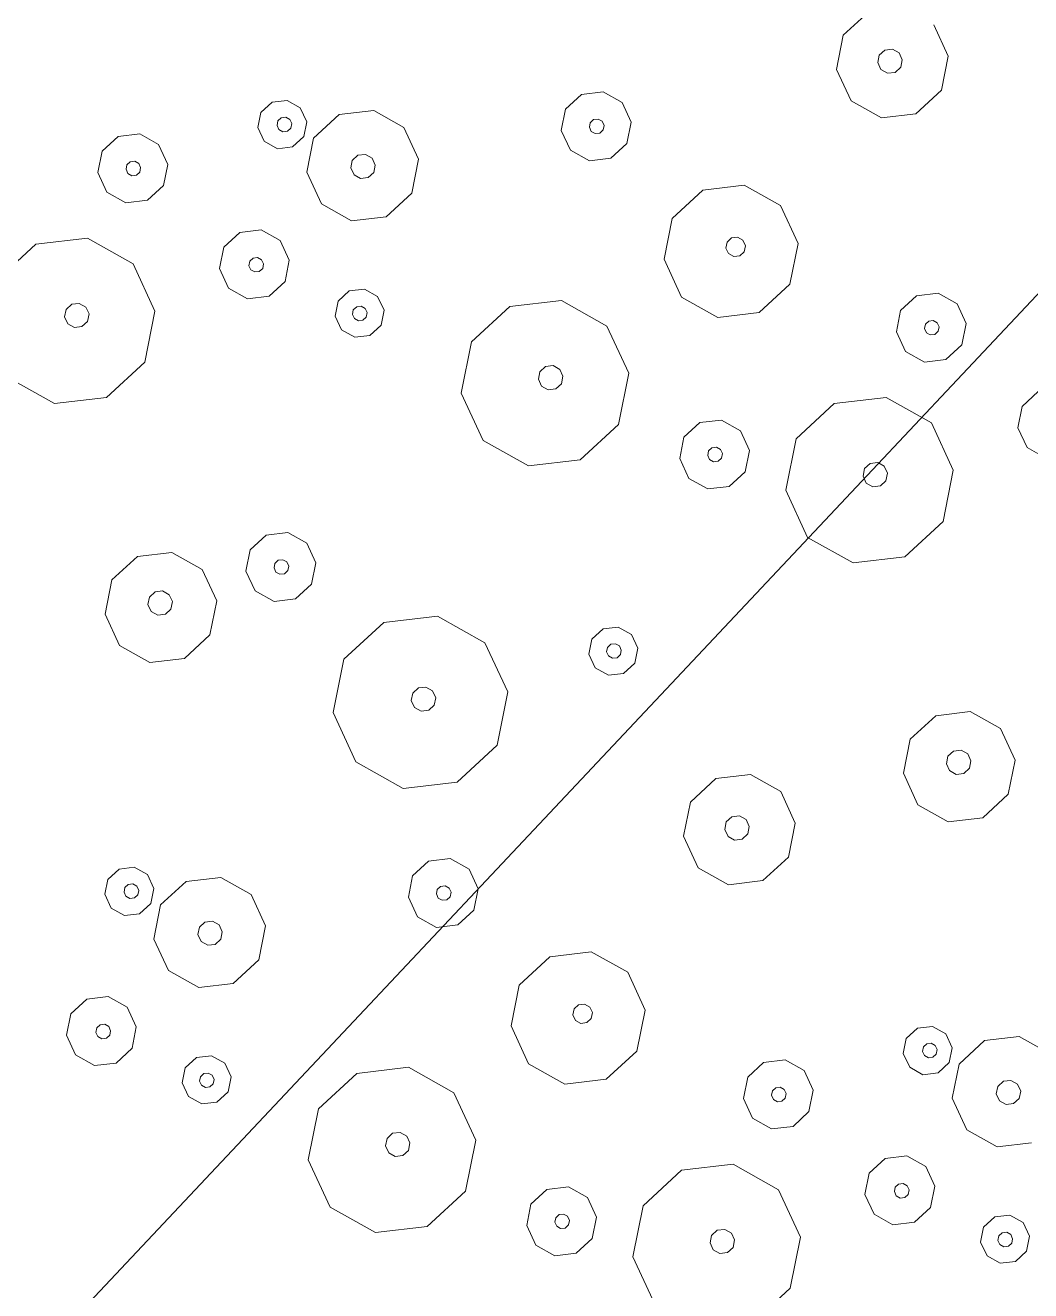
# Model space of a CAD drawing. Header units: metres. Extents: x -2858 to 512, y -1995 to 1252.
# Drawn here: x -462.668 to -460.378, y -185.131 to -182.249 of the extents above; entities that cross this region are included whole.
import ezdxf

# ---------------------------------------------------------------- set-up
doc = ezdxf.new("R2010")
doc.units = ezdxf.units.M
doc.layers.add('Calque commun', color=7, linetype='Continuous')

# ---------------------------------------------------------------- blocks, each defined once
blk = doc.blocks.new('pattern')
at = {"layer": 'Calque commun', "color": 54, "linetype": 'Continuous', "lineweight": 9}
for p, q in [((92.4497, 107.1665), (92.4635, 107.1983)), ((92.4635, 107.1983), (92.4933, 107.2159)), ((92.4933, 107.2159), (92.5278, 107.2126)), ((92.5278, 107.2126), (92.5537, 107.1897)), ((92.4573, 107.1327), (92.4497, 107.1665)), ((92.4892, 107.1638), (92.4933, 107.1733)), ((92.4933, 107.1733), (92.5023, 107.1786)), ((92.5023, 107.1786), (92.5126, 107.1776)), ((92.5126, 107.1776), (92.5204, 107.1707)), ((92.5204, 107.1707), (92.5226, 107.1606)), ((92.5537, 107.1897), (92.5612, 107.1559)), ((92.4914, 107.1536), (92.4892, 107.1638)), ((92.4992, 107.1468), (92.4914, 107.1536)), ((92.5096, 107.1458), (92.4992, 107.1468)), ((92.5185, 107.151), (92.5096, 107.1458)), ((92.5226, 107.1606), (92.5185, 107.151)), ((92.5612, 107.1559), (92.5475, 107.1241)), ((92.4832, 107.1098), (92.4573, 107.1327)), ((92.5177, 107.1065), (92.4832, 107.1098)), ((92.5475, 107.1241), (92.5177, 107.1065)), ((92.3017, 107.0599), (92.3609, 107.0076)), ((92.3609, 107.0076), (92.3782, 106.9304)), ((92.2235, 106.947), (92.2304, 106.9628)), ((92.2304, 106.9628), (92.2453, 106.9716)), ((92.2453, 106.9716), (92.2626, 106.97)), ((92.2626, 106.97), (92.2755, 106.9585)), ((92.5225, 106.9616), (92.5651, 106.9867)), ((92.5651, 106.9867), (92.6143, 106.982)), ((92.6143, 106.982), (92.6514, 106.9493)), ((92.1405, 106.8774), (92.1233, 106.9546)), ((92.2273, 106.9301), (92.2235, 106.947)), ((92.2793, 106.9416), (92.2724, 106.9258)), ((92.2755, 106.9585), (92.2793, 106.9416)), ((92.5028, 106.9162), (92.5225, 106.9616)), ((92.6514, 106.9493), (92.6621, 106.901)), ((92.2403, 106.9186), (92.2273, 106.9301)), ((92.2575, 106.917), (92.2403, 106.9186)), ((92.2724, 106.9258), (92.2575, 106.917)), ((92.3782, 106.9304), (92.3467, 106.8578)), ((92.5136, 106.868), (92.5028, 106.9162)), ((92.5637, 106.914), (92.5679, 106.9235)), ((92.566, 106.9039), (92.5637, 106.914)), ((92.5679, 106.9235), (92.5768, 106.9288)), ((92.5768, 106.9288), (92.5871, 106.9278)), ((92.5871, 106.9278), (92.5949, 106.921)), ((92.5972, 106.9108), (92.593, 106.9013)), ((92.5949, 106.921), (92.5972, 106.9108)), ((92.1998, 106.8251), (92.1405, 106.8774)), ((92.5738, 106.897), (92.566, 106.9039)), ((92.5841, 106.896), (92.5738, 106.897)), ((92.593, 106.9013), (92.5841, 106.896)), ((92.6621, 106.901), (92.6424, 106.8557)), ((92.3467, 106.8578), (92.2786, 106.8176)), ((92.5506, 106.8352), (92.5136, 106.868)), ((92.6424, 106.8557), (92.5999, 106.8305)), ((92.8129, 106.8108), (92.9151, 106.8711)), ((92.9151, 106.8711), (93.0332, 106.8599)), ((92.2786, 106.8176), (92.1998, 106.8251)), ((92.5999, 106.8305), (92.5506, 106.8352)), ((92.2611, 106.7807), (92.2909, 106.7983)), ((92.2909, 106.7983), (92.3254, 106.7951)), ((92.3254, 106.7951), (92.3513, 106.7721)), ((92.7657, 106.7019), (92.8129, 106.8108)), ((92.2473, 106.749), (92.2611, 106.7807)), ((92.2871, 106.7581), (92.2961, 106.7634)), ((92.2961, 106.7634), (92.3064, 106.7624)), ((92.3064, 106.7624), (92.3142, 106.7556)), ((92.3513, 106.7721), (92.3588, 106.7384)), ((92.2549, 106.7152), (92.2473, 106.749)), ((92.283, 106.7486), (92.2871, 106.7581)), ((92.2852, 106.7385), (92.283, 106.7486)), ((92.293, 106.7316), (92.2852, 106.7385)), ((92.3123, 106.7359), (92.3034, 106.7306)), ((92.3164, 106.7454), (92.3123, 106.7359)), ((92.3142, 106.7556), (92.3164, 106.7454)), ((92.3588, 106.7384), (92.3451, 106.7066)), ((92.2808, 106.6923), (92.2549, 106.7152)), ((92.3034, 106.7306), (92.293, 106.7316)), ((92.3451, 106.7066), (92.3153, 106.689)), ((92.911, 106.6877), (92.9178, 106.7036)), ((92.9178, 106.7036), (92.9327, 106.7124)), ((92.9327, 106.7124), (92.95, 106.7107)), ((92.95, 106.7107), (92.963, 106.6993)), ((92.3153, 106.689), (92.2808, 106.6923)), ((92.7915, 106.5861), (92.7657, 106.7019)), ((92.9147, 106.6708), (92.911, 106.6877)), ((92.9667, 106.6824), (92.9598, 106.6665)), ((92.963, 106.6993), (92.9667, 106.6824)), ((92.9277, 106.6594), (92.9147, 106.6708)), ((92.9449, 106.6577), (92.9277, 106.6594)), ((92.9598, 106.6665), (92.9449, 106.6577)), ((93.1479, 106.6655), (93.1007, 106.5566)), ((92.5444, 106.6097), (92.587, 106.6349)), ((92.587, 106.6349), (92.6362, 106.6302)), ((92.6362, 106.6302), (92.6733, 106.5975)), ((92.5248, 106.5644), (92.5444, 106.6097)), ((92.6733, 106.5975), (92.684, 106.5492)), ((92.5355, 106.5161), (92.5248, 106.5644)), ((92.587, 106.5592), (92.5911, 106.5688)), ((92.5892, 106.5491), (92.587, 106.5592)), ((92.5911, 106.5688), (92.6, 106.5741)), ((92.6, 106.5741), (92.6104, 106.5731)), ((92.6104, 106.5731), (92.6181, 106.5662)), ((92.6181, 106.5662), (92.6204, 106.5561)), ((92.8804, 106.5076), (92.7915, 106.5861)), ((92.597, 106.5422), (92.5892, 106.5491)), ((92.6073, 106.5413), (92.597, 106.5422)), ((92.6163, 106.5465), (92.6073, 106.5413)), ((92.6204, 106.5561), (92.6163, 106.5465)), ((92.684, 106.5492), (92.6644, 106.5038)), ((93.1007, 106.5566), (92.9986, 106.4963)), ((92.5726, 106.4834), (92.5355, 106.5161)), ((92.6644, 106.5038), (92.6218, 106.4787)), ((92.9986, 106.4963), (92.8804, 106.5076)), ((91.6776, 106.4507), (91.7457, 106.4909)), ((91.7457, 106.4909), (91.8245, 106.4834)), ((91.8245, 106.4834), (91.8838, 106.4311)), ((92.6218, 106.4787), (92.5726, 106.4834)), ((91.6461, 106.3782), (91.6776, 106.4507)), ((93.0887, 106.4348), (93.1313, 106.4599)), ((93.1313, 106.4599), (93.1805, 106.4552)), ((93.1805, 106.4552), (93.2176, 106.4225)), ((91.8838, 106.4311), (91.901, 106.3539)), ((93.0691, 106.3894), (93.0887, 106.4348)), ((93.2176, 106.4225), (93.2283, 106.3742)), ((93.0798, 106.3411), (93.0691, 106.3894)), ((93.1313, 106.3843), (93.1354, 106.3938)), ((93.1354, 106.3938), (93.1443, 106.3991)), ((93.1443, 106.3991), (93.1547, 106.3981)), ((93.1547, 106.3981), (93.1625, 106.3912)), ((93.1625, 106.3912), (93.1647, 106.3811)), ((91.6633, 106.3009), (91.6461, 106.3782)), ((91.7391, 106.3608), (91.746, 106.3767)), ((91.7429, 106.3439), (91.7391, 106.3608)), ((91.746, 106.3767), (91.7609, 106.3855)), ((91.7609, 106.3855), (91.7781, 106.3838)), ((91.7781, 106.3838), (91.7911, 106.3724)), ((91.7911, 106.3724), (91.7949, 106.3555)), ((93.1335, 106.3741), (93.1313, 106.3843)), ((93.1413, 106.3673), (93.1335, 106.3741)), ((93.1516, 106.3663), (93.1413, 106.3673)), ((93.1606, 106.3716), (93.1516, 106.3663)), ((93.1647, 106.3811), (93.1606, 106.3716)), ((93.2283, 106.3742), (93.2087, 106.3289)), ((91.7559, 106.3324), (91.7429, 106.3439)), ((91.7731, 106.3308), (91.7559, 106.3324)), ((91.788, 106.3396), (91.7731, 106.3308)), ((91.7949, 106.3555), (91.788, 106.3396)), ((91.901, 106.3539), (91.8695, 106.2813)), ((93.1169, 106.3084), (93.0798, 106.3411)), ((93.2087, 106.3289), (93.1661, 106.3037)), ((91.7226, 106.2486), (91.6633, 106.3009)), ((93.1661, 106.3037), (93.1169, 106.3084)), ((91.8695, 106.2813), (91.8014, 106.2411)), ((91.8014, 106.2411), (91.7226, 106.2486)), ((92.6638, 106.2028), (92.7455, 106.251)), ((92.7455, 106.251), (92.84, 106.242)), ((92.1182, 106.1732), (92.1863, 106.2134)), ((92.1863, 106.2134), (92.265, 106.2059)), ((92.84, 106.242), (92.9112, 106.1792)), ((92.265, 106.2059), (92.3243, 106.1535)), ((92.626, 106.1157), (92.6638, 106.2028)), ((92.0867, 106.1006), (92.1182, 106.1732)), ((92.9112, 106.1792), (92.9319, 106.0866)), ((93.1413, 106.1128), (93.2435, 106.1732)), ((93.2435, 106.1732), (93.3616, 106.1619)), ((93.3616, 106.1619), (93.4506, 106.0834)), ((92.3243, 106.1535), (92.3415, 106.0763)), ((92.1039, 106.0234), (92.0867, 106.1006)), ((92.1871, 106.0847), (92.194, 106.1006)), ((92.194, 106.1006), (92.2089, 106.1094)), ((92.2089, 106.1094), (92.2261, 106.1078)), ((92.2261, 106.1078), (92.2391, 106.0963)), ((92.6467, 106.023), (92.626, 106.1157)), ((92.7423, 106.1043), (92.7478, 106.117)), ((92.7453, 106.0908), (92.7423, 106.1043)), ((92.7478, 106.117), (92.7597, 106.1241)), ((92.7597, 106.1241), (92.7735, 106.1227)), ((92.7735, 106.1227), (92.7839, 106.1136)), ((92.7869, 106.1001), (92.7814, 106.0874)), ((92.7839, 106.1136), (92.7869, 106.1001)), ((93.0941, 106.004), (93.1413, 106.1128)), ((92.1909, 106.0678), (92.1871, 106.0847)), ((92.2429, 106.0794), (92.236, 106.0635)), ((92.2391, 106.0963), (92.2429, 106.0794)), ((92.3415, 106.0763), (92.3101, 106.0037)), ((92.7557, 106.0816), (92.7453, 106.0908)), ((92.7694, 106.0803), (92.7557, 106.0816)), ((92.7814, 106.0874), (92.7694, 106.0803)), ((92.9319, 106.0866), (92.8941, 105.9995)), ((93.4506, 106.0834), (93.4764, 105.9676)), ((91.1182, 106.0441), (91.1289, 105.9958)), ((92.2039, 106.0564), (92.1909, 106.0678)), ((92.2211, 106.0547), (92.2039, 106.0564)), ((92.236, 106.0635), (92.2211, 106.0547)), ((92.1632, 105.971), (92.1039, 106.0234)), ((92.7178, 105.9602), (92.6467, 106.023)), ((93.2463, 106.0056), (93.2612, 106.0144)), ((93.2612, 106.0144), (93.2784, 106.0128)), ((93.2784, 106.0128), (93.2914, 106.0013)), ((91.1289, 105.9958), (91.1093, 105.9505)), ((92.3101, 106.0037), (92.242, 105.9635)), ((92.8941, 105.9995), (92.8123, 105.9512)), ((93.1199, 105.8882), (93.0941, 106.004)), ((93.2394, 105.9898), (93.2463, 106.0056)), ((93.2432, 105.9729), (93.2394, 105.9898)), ((93.2952, 105.9845), (93.2883, 105.9686)), ((93.2914, 106.0013), (93.2952, 105.9845)), ((91.2797, 105.9056), (91.3819, 105.9659)), ((91.3819, 105.9659), (91.5, 105.9547)), ((91.5, 105.9547), (91.589, 105.8761)), ((92.242, 105.9635), (92.1632, 105.971)), ((92.8123, 105.9512), (92.7178, 105.9602)), ((93.2561, 105.9614), (93.2432, 105.9729)), ((93.2734, 105.9598), (93.2561, 105.9614)), ((93.2883, 105.9686), (93.2734, 105.9598)), ((93.4764, 105.9676), (93.4292, 105.8587)), ((91.0667, 105.9253), (91.0175, 105.93)), ((91.1093, 105.9505), (91.0667, 105.9253)), ((91.2325, 105.7967), (91.2797, 105.9056)), ((91.589, 105.8761), (91.6148, 105.7603)), ((93.2089, 105.8096), (93.1199, 105.8882)), ((93.4292, 105.8587), (93.327, 105.7984)), ((91.2583, 105.6809), (91.2325, 105.7967)), ((91.3778, 105.7825), (91.3847, 105.7984)), ((91.3815, 105.7656), (91.3778, 105.7825)), ((91.3847, 105.7984), (91.3996, 105.8072)), ((91.3996, 105.8072), (91.4168, 105.8055)), ((91.4168, 105.8055), (91.4298, 105.7941)), ((91.4298, 105.7941), (91.4335, 105.7772)), ((93.327, 105.7984), (93.2089, 105.8096)), ((91.3945, 105.7542), (91.3815, 105.7656)), ((91.4117, 105.7525), (91.3945, 105.7542)), ((91.4267, 105.7613), (91.4117, 105.7525)), ((91.4335, 105.7772), (91.4267, 105.7613)), ((91.6148, 105.7603), (91.5676, 105.6514)), ((92.7117, 105.7355), (92.7543, 105.7606)), ((92.7543, 105.7606), (92.8035, 105.7559)), ((92.8035, 105.7559), (92.8405, 105.7232)), ((91.0112, 105.7045), (91.0538, 105.7297)), ((91.0538, 105.7297), (91.103, 105.725)), ((91.103, 105.725), (91.1401, 105.6923)), ((92.692, 105.6901), (92.7117, 105.7355)), ((90.9916, 105.6592), (91.0112, 105.7045)), ((92.7583, 105.6945), (92.7673, 105.6998)), ((92.7673, 105.6998), (92.7776, 105.6988)), ((92.7776, 105.6988), (92.7854, 105.6919)), ((92.8405, 105.7232), (92.8513, 105.6749)), ((91.0579, 105.6636), (91.0668, 105.6689)), ((91.0668, 105.6689), (91.0772, 105.6679)), ((91.0772, 105.6679), (91.085, 105.661)), ((91.1401, 105.6923), (91.1509, 105.644)), ((91.3473, 105.6024), (91.2583, 105.6809)), ((92.7028, 105.6419), (92.692, 105.6901)), ((92.7542, 105.685), (92.7583, 105.6945)), ((92.7565, 105.6749), (92.7542, 105.685)), ((92.7643, 105.668), (92.7565, 105.6749)), ((92.7746, 105.667), (92.7643, 105.668)), ((92.7835, 105.6723), (92.7746, 105.667)), ((92.7877, 105.6818), (92.7835, 105.6723)), ((92.7854, 105.6919), (92.7877, 105.6818)), ((92.8513, 105.6749), (92.8316, 105.6296)), ((91.0023, 105.6109), (90.9916, 105.6592)), ((91.0538, 105.6541), (91.0579, 105.6636)), ((91.056, 105.6439), (91.0538, 105.6541)), ((91.0638, 105.6371), (91.056, 105.6439)), ((91.0742, 105.6361), (91.0638, 105.6371)), ((91.0831, 105.6413), (91.0742, 105.6361)), ((91.0872, 105.6509), (91.0831, 105.6413)), ((91.085, 105.661), (91.0872, 105.6509)), ((91.1509, 105.644), (91.1312, 105.5986)), ((91.5676, 105.6514), (91.4654, 105.5911)), ((92.0472, 105.6089), (92.0609, 105.6406)), ((92.0609, 105.6406), (92.0907, 105.6582)), ((92.0907, 105.6582), (92.1252, 105.6549)), ((92.1252, 105.6549), (92.1511, 105.632)), ((92.7398, 105.6091), (92.7028, 105.6419)), ((91.0394, 105.5782), (91.0023, 105.6109)), ((92.0547, 105.5751), (92.0472, 105.6089)), ((92.0849, 105.606), (92.0891, 105.6156)), ((92.0891, 105.6156), (92.098, 105.6208)), ((92.098, 105.6208), (92.1084, 105.6199)), ((92.1084, 105.6199), (92.1161, 105.613)), ((92.1161, 105.613), (92.1184, 105.6028)), ((92.1511, 105.632), (92.1587, 105.5983)), ((92.7891, 105.6044), (92.7398, 105.6091)), ((92.8316, 105.6296), (92.7891, 105.6044)), ((93.406, 105.6019), (93.4358, 105.6195)), ((93.4358, 105.6195), (93.4703, 105.6162)), ((93.4703, 105.6162), (93.4962, 105.5933)), ((91.1312, 105.5986), (91.0886, 105.5735)), ((91.4654, 105.5911), (91.3473, 105.6024)), ((92.0872, 105.5959), (92.0849, 105.606)), ((92.095, 105.589), (92.0872, 105.5959)), ((92.1053, 105.588), (92.095, 105.589)), ((92.1143, 105.5933), (92.1053, 105.588)), ((92.1184, 105.6028), (92.1143, 105.5933)), ((92.1587, 105.5983), (92.1449, 105.5665)), ((93.3922, 105.5702), (93.406, 105.6019)), ((93.4358, 105.5769), (93.4447, 105.5822)), ((93.4447, 105.5822), (93.4551, 105.5812)), ((93.4551, 105.5812), (93.4629, 105.5743)), ((93.4962, 105.5933), (93.5037, 105.5595)), ((91.0886, 105.5735), (91.0394, 105.5782)), ((91.5556, 105.5296), (91.5981, 105.5547)), ((91.5981, 105.5547), (91.6474, 105.55)), ((92.0806, 105.5522), (92.0547, 105.5751)), ((92.1151, 105.5489), (92.0806, 105.5522)), ((92.1449, 105.5665), (92.1151, 105.5489)), ((93.3998, 105.5364), (93.3922, 105.5702)), ((93.4317, 105.5674), (93.4358, 105.5769)), ((93.4339, 105.5573), (93.4317, 105.5674)), ((93.4417, 105.5504), (93.4339, 105.5573)), ((93.461, 105.5547), (93.452, 105.5494)), ((93.4651, 105.5642), (93.461, 105.5547)), ((93.4629, 105.5743), (93.4651, 105.5642)), ((93.5037, 105.5595), (93.49, 105.5278)), ((91.5359, 105.4842), (91.5556, 105.5296)), ((91.6474, 105.55), (91.6844, 105.5173)), ((92.3326, 105.4863), (92.4391, 105.5491)), ((92.4391, 105.5491), (92.5621, 105.5374)), ((92.5621, 105.5374), (92.6548, 105.4556)), ((93.4257, 105.5135), (93.3998, 105.5364)), ((93.452, 105.5494), (93.4417, 105.5504)), ((93.49, 105.5278), (93.4602, 105.5102)), ((91.6022, 105.4886), (91.6112, 105.4939)), ((91.6112, 105.4939), (91.6215, 105.4929)), ((91.6215, 105.4929), (91.6293, 105.486)), ((91.6844, 105.5173), (91.6952, 105.469)), ((93.4602, 105.5102), (93.4257, 105.5135)), ((91.5466, 105.436), (91.5359, 105.4842)), ((91.5981, 105.4791), (91.6022, 105.4886)), ((91.6003, 105.469), (91.5981, 105.4791)), ((91.6081, 105.4621), (91.6003, 105.469)), ((91.6274, 105.4664), (91.6185, 105.4611)), ((91.6315, 105.4759), (91.6274, 105.4664)), ((91.6293, 105.486), (91.6315, 105.4759)), ((91.6952, 105.469), (91.6755, 105.4237)), ((92.2835, 105.3729), (92.3326, 105.4863)), ((93.0973, 105.4309), (93.1654, 105.4711)), ((93.1654, 105.4711), (93.2441, 105.4636)), ((91.5837, 105.4032), (91.5466, 105.436)), ((91.6185, 105.4611), (91.6081, 105.4621)), ((92.6548, 105.4556), (92.6817, 105.335)), ((93.2441, 105.4636), (93.3035, 105.4112)), ((91.6755, 105.4237), (91.6329, 105.3985)), ((93.0658, 105.3583), (93.0973, 105.4309)), ((93.3035, 105.4112), (93.3206, 105.334)), ((91.6329, 105.3985), (91.5837, 105.4032)), ((92.4516, 105.373), (92.4665, 105.3818)), ((92.4665, 105.3818), (92.4837, 105.3802)), ((92.4837, 105.3802), (92.4967, 105.3687)), ((93.465, 105.3652), (93.5076, 105.3904)), ((93.5076, 105.3904), (93.5568, 105.3857)), ((93.5568, 105.3857), (93.5939, 105.3529)), ((92.3103, 105.2522), (92.2835, 105.3729)), ((92.4447, 105.3572), (92.4516, 105.373)), ((92.4484, 105.3403), (92.4447, 105.3572)), ((92.5004, 105.3518), (92.4936, 105.336)), ((92.4967, 105.3687), (92.5004, 105.3518)), ((93.083, 105.2811), (93.0658, 105.3583)), ((93.166, 105.3506), (93.1729, 105.3665)), ((93.1698, 105.3337), (93.166, 105.3506)), ((93.1729, 105.3665), (93.1878, 105.3753)), ((93.1878, 105.3753), (93.205, 105.3736)), ((93.205, 105.3736), (93.218, 105.3622)), ((93.218, 105.3622), (93.2218, 105.3453)), ((93.4453, 105.3199), (93.465, 105.3652)), ((93.5939, 105.3529), (93.6046, 105.3047)), ((91.1306, 105.2976), (91.2124, 105.3458)), ((91.2124, 105.3458), (91.3069, 105.3368)), ((91.3069, 105.3368), (91.378, 105.274)), ((92.4614, 105.3288), (92.4484, 105.3403)), ((92.4787, 105.3272), (92.4614, 105.3288)), ((92.4936, 105.336), (92.4787, 105.3272)), ((92.6817, 105.335), (92.6325, 105.2215)), ((93.1828, 105.3223), (93.1698, 105.3337)), ((93.2, 105.3206), (93.1828, 105.3223)), ((93.2149, 105.3294), (93.2, 105.3206)), ((93.2218, 105.3453), (93.2149, 105.3294)), ((93.3206, 105.334), (93.2892, 105.2614)), ((93.5062, 105.3177), (93.5104, 105.3272)), ((93.5104, 105.3272), (93.5193, 105.3325)), ((93.5193, 105.3325), (93.5296, 105.3315)), ((93.5296, 105.3315), (93.5374, 105.3246)), ((93.5374, 105.3246), (93.5397, 105.3145)), ((90.585, 105.268), (90.6531, 105.3082)), ((90.6531, 105.3082), (90.7319, 105.3007)), ((90.7319, 105.3007), (90.7912, 105.2483)), ((91.0929, 105.2105), (91.1306, 105.2976)), ((93.4561, 105.2716), (93.4453, 105.3199)), ((93.5085, 105.3075), (93.5062, 105.3177)), ((93.5163, 105.3007), (93.5085, 105.3075)), ((93.5266, 105.2997), (93.5163, 105.3007)), ((93.5355, 105.3049), (93.5266, 105.2997)), ((93.5397, 105.3145), (93.5355, 105.3049)), ((93.6046, 105.3047), (93.5849, 105.2593)), ((90.5535, 105.1954), (90.585, 105.268)), ((91.378, 105.274), (91.3987, 105.1814)), ((91.6082, 105.2076), (91.7103, 105.268)), ((91.7103, 105.268), (91.8285, 105.2567)), ((93.1423, 105.2287), (93.083, 105.2811)), ((93.4931, 105.2389), (93.4561, 105.2716)), ((90.7912, 105.2483), (90.8084, 105.1711)), ((91.8285, 105.2567), (91.9174, 105.1782)), ((92.403, 105.1704), (92.3103, 105.2522)), ((93.2892, 105.2614), (93.2211, 105.2212)), ((93.5424, 105.2342), (93.4931, 105.2389)), ((93.5849, 105.2593), (93.5424, 105.2342)), ((91.1135, 105.1178), (91.0929, 105.2105)), ((91.2091, 105.1991), (91.2146, 105.2118)), ((91.2146, 105.2118), (91.2265, 105.2189)), ((91.2265, 105.2189), (91.2403, 105.2175)), ((91.2403, 105.2175), (91.2507, 105.2084)), ((91.2507, 105.2084), (91.2537, 105.1949)), ((91.561, 105.0988), (91.6082, 105.2076)), ((92.6325, 105.2215), (92.5261, 105.1587)), ((93.2211, 105.2212), (93.1423, 105.2287)), ((90.6539, 105.1795), (90.6608, 105.1954)), ((90.6577, 105.1626), (90.6539, 105.1795)), ((90.6608, 105.1954), (90.6757, 105.2042)), ((90.6757, 105.2042), (90.693, 105.2026)), ((90.693, 105.2026), (90.7059, 105.1911)), ((90.7059, 105.1911), (90.7097, 105.1742)), ((91.2121, 105.1856), (91.2091, 105.1991)), ((91.2225, 105.1764), (91.2121, 105.1856)), ((91.2363, 105.1751), (91.2225, 105.1764)), ((91.2482, 105.1822), (91.2363, 105.1751)), ((91.2537, 105.1949), (91.2482, 105.1822)), ((91.3987, 105.1814), (91.3609, 105.0943)), ((91.9174, 105.1782), (91.9432, 105.0624)), ((93.1898, 105.1526), (93.2036, 105.1844)), ((93.2036, 105.1844), (93.2334, 105.202)), ((93.2334, 105.202), (93.2679, 105.1987)), ((93.2679, 105.1987), (93.2938, 105.1758)), ((90.6707, 105.1512), (90.6577, 105.1626)), ((90.6879, 105.1496), (90.6707, 105.1512)), ((90.7028, 105.1583), (90.6879, 105.1496)), ((90.7097, 105.1742), (90.7028, 105.1583)), ((90.8084, 105.1711), (90.7769, 105.0985)), ((92.5261, 105.1587), (92.403, 105.1704)), ((93.1974, 105.1189), (93.1898, 105.1526)), ((93.2255, 105.1523), (93.2296, 105.1618)), ((93.2277, 105.1421), (93.2255, 105.1523)), ((93.2296, 105.1618), (93.2386, 105.1671)), ((93.2386, 105.1671), (93.2489, 105.1661)), ((93.2489, 105.1661), (93.2567, 105.1592)), ((93.2589, 105.1491), (93.2548, 105.1395)), ((93.2567, 105.1592), (93.2589, 105.1491)), ((93.2938, 105.1758), (93.3013, 105.142)), ((93.2233, 105.0959), (93.1974, 105.1189)), ((93.2355, 105.1353), (93.2277, 105.1421)), ((93.2459, 105.1343), (93.2355, 105.1353)), ((93.2548, 105.1395), (93.2459, 105.1343)), ((93.3013, 105.142), (93.2876, 105.1103)), ((90.7769, 105.0985), (90.7088, 105.0583)), ((91.1847, 105.055), (91.1135, 105.1178)), ((91.3609, 105.0943), (91.2792, 105.046)), ((91.5868, 104.983), (91.561, 105.0988)), ((91.7062, 105.0846), (91.7131, 105.1004)), ((91.7131, 105.1004), (91.728, 105.1092)), ((91.728, 105.1092), (91.7453, 105.1076)), ((91.7453, 105.1076), (91.7582, 105.0962)), ((91.7582, 105.0962), (91.762, 105.0793)), ((93.2578, 105.0927), (93.2233, 105.0959)), ((93.2876, 105.1103), (93.2578, 105.0927)), ((90.7088, 105.0583), (90.63, 105.0658)), ((91.71, 105.0677), (91.7062, 105.0846)), ((91.723, 105.0562), (91.71, 105.0677)), ((91.7551, 105.0634), (91.7402, 105.0546)), ((91.762, 105.0793), (91.7551, 105.0634)), ((91.9432, 105.0624), (91.896, 104.9535)), ((91.2792, 105.046), (91.1847, 105.055)), ((91.7402, 105.0546), (91.723, 105.0562)), ((91.6757, 104.9044), (91.5868, 104.983)), ((92.405, 104.9647), (92.4476, 104.9899)), ((92.4476, 104.9899), (92.4968, 104.9852)), ((92.4968, 104.9852), (92.5339, 104.9525)), ((91.896, 104.9535), (91.7938, 104.8932)), ((92.3854, 104.9194), (92.405, 104.9647)), ((92.5339, 104.9525), (92.5446, 104.9042)), ((92.3961, 104.8711), (92.3854, 104.9194)), ((92.4476, 104.9142), (92.4517, 104.9238)), ((92.4517, 104.9238), (92.4606, 104.9291)), ((92.4606, 104.9291), (92.471, 104.9281)), ((92.471, 104.9281), (92.4788, 104.9212)), ((92.4788, 104.9212), (92.481, 104.9111)), ((91.7938, 104.8932), (91.6757, 104.9044)), ((92.4498, 104.9041), (92.4476, 104.9142)), ((92.4576, 104.8972), (92.4498, 104.9041)), ((92.4679, 104.8963), (92.4576, 104.8972)), ((92.4769, 104.9015), (92.4679, 104.8963)), ((92.481, 104.9111), (92.4769, 104.9015)), ((92.5446, 104.9042), (92.525, 104.8588)), ((92.6201, 104.8544), (92.6882, 104.8946)), ((92.6882, 104.8946), (92.767, 104.8871)), ((92.4332, 104.8384), (92.3961, 104.8711)), ((92.767, 104.8871), (92.8263, 104.8347)), ((91.1588, 104.7849), (91.1785, 104.8303)), ((91.1785, 104.8303), (91.2211, 104.8554)), ((91.2211, 104.8554), (91.2703, 104.8507)), ((91.2703, 104.8507), (91.3074, 104.818)), ((92.4824, 104.8337), (92.4332, 104.8384)), ((92.525, 104.8588), (92.4824, 104.8337)), ((92.5886, 104.7818), (92.6201, 104.8544)), ((92.8263, 104.8347), (92.8435, 104.7575)), ((91.3074, 104.818), (91.3181, 104.7698)), ((91.1696, 104.7367), (91.1588, 104.7849)), ((91.221, 104.7798), (91.2252, 104.7893)), ((91.2233, 104.7697), (91.221, 104.7798)), ((91.2252, 104.7893), (91.2341, 104.7946)), ((91.2341, 104.7946), (91.2444, 104.7936)), ((91.2444, 104.7936), (91.2522, 104.7867)), ((91.2545, 104.7766), (91.2504, 104.7671)), ((91.2522, 104.7867), (91.2545, 104.7766)), ((92.6058, 104.7046), (92.5886, 104.7818)), ((92.6816, 104.7644), (92.6885, 104.7803)), ((92.6885, 104.7803), (92.7034, 104.7891)), ((92.7034, 104.7891), (92.7206, 104.7875)), ((92.7206, 104.7875), (92.7336, 104.776)), ((92.7336, 104.776), (92.7374, 104.7591)), ((91.2311, 104.7628), (91.2233, 104.7697)), ((91.2414, 104.7618), (91.2311, 104.7628)), ((91.2504, 104.7671), (91.2414, 104.7618)), ((91.3181, 104.7698), (91.2985, 104.7244)), ((92.6854, 104.7475), (92.6816, 104.7644)), ((92.6983, 104.7361), (92.6854, 104.7475)), ((92.7374, 104.7591), (92.7305, 104.7432)), ((92.8435, 104.7575), (92.812, 104.6849)), ((91.2067, 104.7039), (91.1696, 104.7367)), ((91.2985, 104.7244), (91.2559, 104.6992)), ((92.7156, 104.7344), (92.6983, 104.7361)), ((92.7305, 104.7432), (92.7156, 104.7344)), ((91.2559, 104.6992), (91.2067, 104.7039)), ((91.8591, 104.665), (91.8728, 104.6967)), ((91.8728, 104.6967), (91.9026, 104.7143)), ((91.9026, 104.7143), (91.9371, 104.711)), ((91.9371, 104.711), (91.963, 104.6881)), ((91.963, 104.6881), (91.9706, 104.6543)), ((92.6651, 104.6522), (92.6058, 104.7046)), ((91.8666, 104.6312), (91.8591, 104.665)), ((91.8985, 104.6622), (91.9026, 104.6717)), ((91.9008, 104.6521), (91.8985, 104.6622)), ((91.9026, 104.6717), (91.9116, 104.677)), ((91.9116, 104.677), (91.9219, 104.676)), ((91.9219, 104.676), (91.9297, 104.6692)), ((91.9319, 104.659), (91.9278, 104.6495)), ((91.9297, 104.6692), (91.9319, 104.659)), ((92.812, 104.6849), (92.7439, 104.6447)), ((91.8925, 104.6083), (91.8666, 104.6312)), ((91.9085, 104.6452), (91.9008, 104.6521)), ((91.9189, 104.6442), (91.9085, 104.6452)), ((91.9278, 104.6495), (91.9189, 104.6442)), ((91.9706, 104.6543), (91.9568, 104.6226)), ((92.7439, 104.6447), (92.6651, 104.6522)), ((91.927, 104.605), (91.8925, 104.6083)), ((91.9568, 104.6226), (91.927, 104.605)), ((91.5641, 104.5257), (91.6322, 104.5659)), ((91.6322, 104.5659), (91.711, 104.5584)), ((91.711, 104.5584), (91.7703, 104.506)), ((91.5326, 104.4531), (91.5641, 104.5257)), ((91.7703, 104.506), (91.7875, 104.4288)), ((91.9318, 104.46), (91.9744, 104.4852)), ((91.9744, 104.4852), (92.0236, 104.4805)), ((91.6329, 104.4454), (91.6397, 104.4613)), ((91.6397, 104.4613), (91.6546, 104.4701)), ((91.6546, 104.4701), (91.6719, 104.4684)), ((91.6719, 104.4684), (91.6848, 104.457)), ((91.6848, 104.457), (91.6886, 104.4401)), ((91.9122, 104.4147), (91.9318, 104.46)), ((92.0236, 104.4805), (92.0607, 104.4478)), ((91.5498, 104.3759), (91.5326, 104.4531)), ((91.6366, 104.4285), (91.6329, 104.4454)), ((91.6496, 104.4171), (91.6366, 104.4285)), ((91.6886, 104.4401), (91.6817, 104.4242)), ((91.7875, 104.4288), (91.756, 104.3562)), ((91.9772, 104.422), (91.9861, 104.4273)), ((91.9861, 104.4273), (91.9965, 104.4263)), ((92.0607, 104.4478), (92.0714, 104.3995)), ((91.6668, 104.4154), (91.6496, 104.4171)), ((91.6817, 104.4242), (91.6668, 104.4154)), ((91.9229, 104.3664), (91.9122, 104.4147)), ((91.9731, 104.4125), (91.9772, 104.422)), ((91.9753, 104.4023), (91.9731, 104.4125)), ((91.9831, 104.3955), (91.9753, 104.4023)), ((92.0024, 104.3998), (91.9934, 104.3945)), ((91.9965, 104.4263), (92.0042, 104.4194)), ((92.0065, 104.4093), (92.0024, 104.3998)), ((92.0042, 104.4194), (92.0065, 104.4093)), ((92.0714, 104.3995), (92.0518, 104.3541)), ((91.6091, 104.3235), (91.5498, 104.3759)), ((91.9934, 104.3945), (91.9831, 104.3955)), ((92.2222, 104.3092), (92.3244, 104.3696)), ((92.3244, 104.3696), (92.4425, 104.3583)), ((91.756, 104.3562), (91.6879, 104.316)), ((91.96, 104.3337), (91.9229, 104.3664)), ((92.0518, 104.3541), (92.0092, 104.329)), ((92.4425, 104.3583), (92.5315, 104.2798)), ((91.6879, 104.316), (91.6091, 104.3235)), ((92.0092, 104.329), (91.96, 104.3337)), ((91.6704, 104.2792), (91.7002, 104.2968)), ((91.7002, 104.2968), (91.7347, 104.2935)), ((91.7347, 104.2935), (91.7606, 104.2706)), ((92.175, 104.2004), (92.2222, 104.3092)), ((91.6567, 104.2474), (91.6704, 104.2792)), ((91.6923, 104.2471), (91.6964, 104.2566)), ((91.6964, 104.2566), (91.7054, 104.2619)), ((91.7054, 104.2619), (91.7157, 104.2609)), ((91.7157, 104.2609), (91.7235, 104.254)), ((91.7235, 104.254), (91.7258, 104.2439)), ((91.7606, 104.2706), (91.7682, 104.2368)), ((92.5315, 104.2798), (92.5573, 104.1639)), ((91.6642, 104.2137), (91.6567, 104.2474)), ((91.6946, 104.2369), (91.6923, 104.2471)), ((91.7023, 104.2301), (91.6946, 104.2369)), ((91.7127, 104.2291), (91.7023, 104.2301)), ((91.7216, 104.2344), (91.7127, 104.2291)), ((91.7258, 104.2439), (91.7216, 104.2344)), ((91.7682, 104.2368), (91.7544, 104.2051)), ((91.6901, 104.1908), (91.6642, 104.2137)), ((91.7544, 104.2051), (91.7246, 104.1875)), ((92.2008, 104.0845), (92.175, 104.2004)), ((92.3203, 104.1862), (92.3272, 104.202)), ((92.3272, 104.202), (92.3421, 104.2108)), ((92.3421, 104.2108), (92.3593, 104.2092)), ((92.3593, 104.2092), (92.3723, 104.1977)), ((92.3723, 104.1977), (92.376, 104.1808)), ((91.7246, 104.1875), (91.6901, 104.1908)), ((92.324, 104.1693), (92.3203, 104.1862)), ((92.337, 104.1578), (92.324, 104.1693)), ((92.376, 104.1808), (92.3691, 104.165)), ((92.3542, 104.1562), (92.337, 104.1578)), ((92.3691, 104.165), (92.3542, 104.1562)), ((91.9538, 104.1082), (91.9963, 104.1333)), ((91.9963, 104.1333), (92.0455, 104.1286)), ((92.0455, 104.1286), (92.0826, 104.0959)), ((91.9341, 104.0628), (91.9538, 104.1082)), ((92.0826, 104.0959), (92.0934, 104.0476)), ((92.2897, 104.006), (92.2008, 104.0845)), ((91.9448, 104.0146), (91.9341, 104.0628)), ((91.9963, 104.0577), (92.0004, 104.0672)), ((91.9985, 104.0476), (91.9963, 104.0577)), ((92.0004, 104.0672), (92.0093, 104.0725)), ((92.0093, 104.0725), (92.0197, 104.0715)), ((92.0197, 104.0715), (92.0275, 104.0646)), ((92.0297, 104.0545), (92.0256, 104.045)), ((92.0275, 104.0646), (92.0297, 104.0545)), ((92.0063, 104.0407), (91.9985, 104.0476)), ((92.0167, 104.0397), (92.0063, 104.0407)), ((92.0256, 104.045), (92.0167, 104.0397)), ((92.0934, 104.0476), (92.0737, 104.0023)), ((91.9819, 103.9818), (91.9448, 104.0146)), ((92.0737, 104.0023), (92.0311, 103.9771)), ((92.4079, 103.9948), (92.2897, 104.006)), ((92.0311, 103.9771), (91.9819, 103.9818))]:
    blk.add_line(p, q, dxfattribs=at)
at = {"layer": 'Calque commun', "color": 7, "linetype": 'Continuous', "lineweight": 9}
mesh = blk.add_polyface(dxfattribs=at)
corners = [(70.8497, 113.5412), (53.8349, 19.1692), (74.7282, 106.3237), (76.0435, 113.5984), (74.769, 106.1763), (58.8077, 18.2701), (114.1703, 105.207), (114.1703, 98.5387)]
mesh.append_faces([[corners[k] for k in face] for face in [(3, 4, 6)]], dxfattribs={"vtx0": -1, "vtx1": -1, "color": 7})
mesh.append_faces([[corners[k] for k in face] for face in [(3, 2, 4)]], dxfattribs={"vtx0": -1, "vtx2": -1, "color": 7})
mesh.append_faces([[corners[k] for k in face] for face in [(5, 2, 1)]], dxfattribs={"vtx1": -1, "color": 7})
mesh.append_faces([[corners[k] for k in face] for face in [(0, 1, 2), (3, 0, 2)]], dxfattribs={"vtx1": -1, "vtx2": -1, "color": 7})
mesh.append_faces([[corners[k] for k in face] for face in [(4, 7, 6)]], dxfattribs={"vtx2": -1, "color": 7})

msp = doc.modelspace()

# ---------------------------------------------------------------- block references
at = {"layer": 'Calque commun', "color": 0, "linetype": 'ByBlock', "lineweight": -2, "rotation": 228.1617603435354}
msp.add_blockref('pattern', (-478.5712, -44.6144), dxfattribs=at)

doc.saveas('drawing.dxf')
